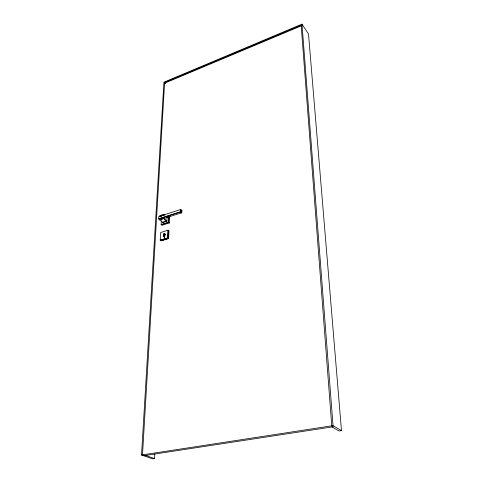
<?xml version="1.0" encoding="UTF-8"?>
<svg xmlns="http://www.w3.org/2000/svg" width="483" height="483" viewBox="0 0 483 483"><rect width="100%" height="100%" fill="white"/><g stroke="black" fill="none" stroke-linecap="round" stroke-linejoin="round"><path stroke-width="0.72" d="M181.862 210.473C180.708 218.823 180.642 203.838 180.654 211.874L158.599 218.914L158.816 216.589L180.751 209.471L181.904 210.413L181.729 212.755M161.123 240.763L168.573 238.481L168.99 230.777L168.156 230.137L167.728 237.847L168.573 238.481L167.728 237.847L160.223 240.202L167.77 237.986L168.156 230.137L160.694 232.522L160.223 240.202L161.068 240.83L168.621 238.415M168.784 216.299L168.495 222.252L169.267 222.965L168.495 222.252L161.081 224.661L161.914 225.301L169.322 222.904L169.696 216.136M168.935 216.306L168.537 222.391L161.177 224.734L161.334 220.882M332.062 426.948L338.988 430.999L341.481 430.625L308.51 33.979L301.996 24.15L163.918 82.201L141.519 455.028L152.628 458.85L154.56 458.56L154.789 454.044M167.154 216.958L166.858 221.148L162.753 222.373L166.949 221.033L163.683 218.473L159.511 219.771L162.88 222.379M163.55 236.296C162.348 233.742 166.17 232.468 164.818 235.933C164.389 237.256 162.3 235.722 164.643 237.099M164.727 236.211C162.982 238.125 163.302 232.86 164.83 234.038C165.095 234.587 164.854 237.147 163.737 236.374C162.065 232.691 166.315 235.167 164.111 233.844M164.8 234.418L164.371 236.911M164.649 218.431L163.64 217.646C158.418 217.96 157.549 221.673 163.683 218.473C162.928 216.167 165.385 222.12 166.949 221.033M163.731 215.14L163.815 214.325L163.858 215.146L159.656 216.511L163.767 215.261M159.656 216.511L159.788 215.635L163.815 214.325L164.981 215.243M164.612 82.545L142.497 454.877L144.55 455.584L333.33 426.755L331.761 425.831L301.163 25.201L164.612 82.545L165.578 83.541M164.323 234.98C165.452 232.872 163.405 236.706 164.232 236.742M164.027 218.455L181.771 212.701L180.618 211.753L158.641 218.853L159.776 219.819M164.57 83.203L301.217 25.877M164.341 233.917L164.824 234.195M141.519 455.028L333.029 425.638L341.481 430.625M145.522 455.439L154.56 458.56M163.616 236.495L164.292 237.002M163.634 236.296L164.667 237.014M163.562 236.404L164.504 237.093M163.966 233.929L164.679 234.503M163.84 234.038L164.57 234.599M163.894 234.267L164.486 234.714M163.737 234.158L164.413 234.702M163.677 234.285L164.431 234.835M163.646 234.406L164.407 234.955M164.637 233.82L165.228 234.267M164.413 233.748L165.18 234.346M164.262 233.778L165.065 234.34M301.996 24.15L333.029 425.638"/></g></svg>
